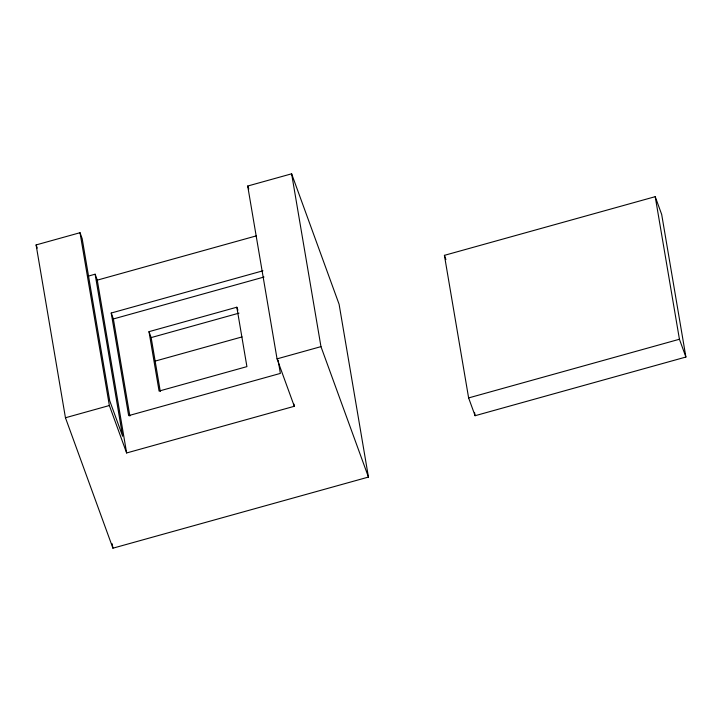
<?xml version="1.0" encoding="UTF-8"?>
<svg xmlns="http://www.w3.org/2000/svg" width="722" height="722" viewBox="0 0 722 722"><rect width="100%" height="100%" fill="white"/><g stroke="black" fill="none" stroke-linecap="round" stroke-linejoin="round"><path stroke-width="1.08" d="M80.016 232.71L109.365 405.529L126.63 452.965L294.314 406.287L277.049 358.861L247.7 186.032L291.625 173.812L339.096 304.242L368.446 477.071L112.921 548.188L65.449 417.758L36.1 244.929L80.016 232.71L82.173 238.639L109.69 400.656L122.632 436.232L95.124 274.207L87.597 276.3M126.63 452.965L97.28 280.136L256.31 235.877M278.114 360.17L280.371 373.409L128.651 415.637L111.224 313.023L262.943 270.795M129.87 416.043L113.381 318.953L264.017 277.022M236.825 307.211L246.915 366.623L159.084 391.071L148.994 331.66L236.825 307.211L237.908 310.18M444.409 255.344L655.215 196.673L661.686 214.452L685.9 357.038L475.094 415.71L468.623 397.921L444.409 255.344L445.934 259.532M160.302 391.495L151.151 337.589L238.982 313.14M155.347 361.045L242.06 336.912M65.449 417.758L109.365 405.529M277.049 358.861L320.965 346.632L291.625 173.812M468.623 397.921L679.429 339.25L655.215 196.673M679.429 339.25L685.9 357.038M320.965 346.632L368.446 477.071M247.7 186.032L248.783 189.002M148.994 331.66L151.151 337.589M111.224 313.023L113.381 318.953M95.124 274.207L97.28 280.136M36.1 244.929L37.246 248.088M474.534 412.397L475.094 415.71M293.935 404.076L294.314 406.287M112.172 543.756L112.921 548.188"/></g></svg>
